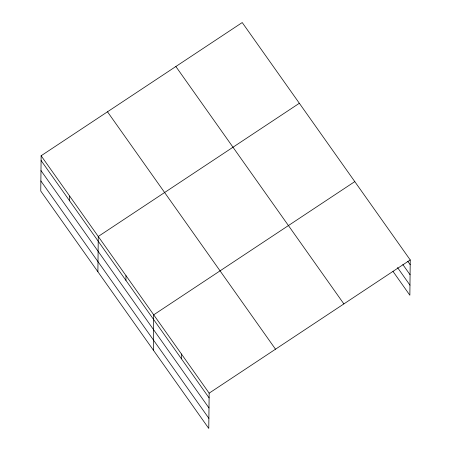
<?xml version="1.0" encoding="UTF-8"?>
<svg xmlns="http://www.w3.org/2000/svg" width="451" height="451" viewBox="0 0 451 451"><rect width="100%" height="100%" fill="white"/><g stroke="black" fill="none" stroke-linecap="round" stroke-linejoin="round"><path stroke-width="0.68" d="M41.131 155.758L40.765 191.049L208.779 428.45L209.151 393.159L41.131 155.758L242.221 22.55L410.235 259.951L409.869 295.242L392.996 271.401M69.646 200.864L69.696 196.112M97.89 271.767L98.256 236.471L299.346 103.268M125.93 280.392L125.981 275.646M153.334 350.106L153.701 314.815L354.79 181.606M181.375 358.737L181.426 353.984M209.151 393.159L410.235 259.951M407.777 261.298L410.19 264.703M402.85 264.562L410.083 274.783M397.517 267.567L409.976 285.167M175.862 66.506L343.876 303.906M107.49 111.797L275.51 349.198M41.08 160.505L209.101 397.906M40.979 170.585L208.993 407.986M40.866 180.969L208.886 418.37"/></g></svg>
